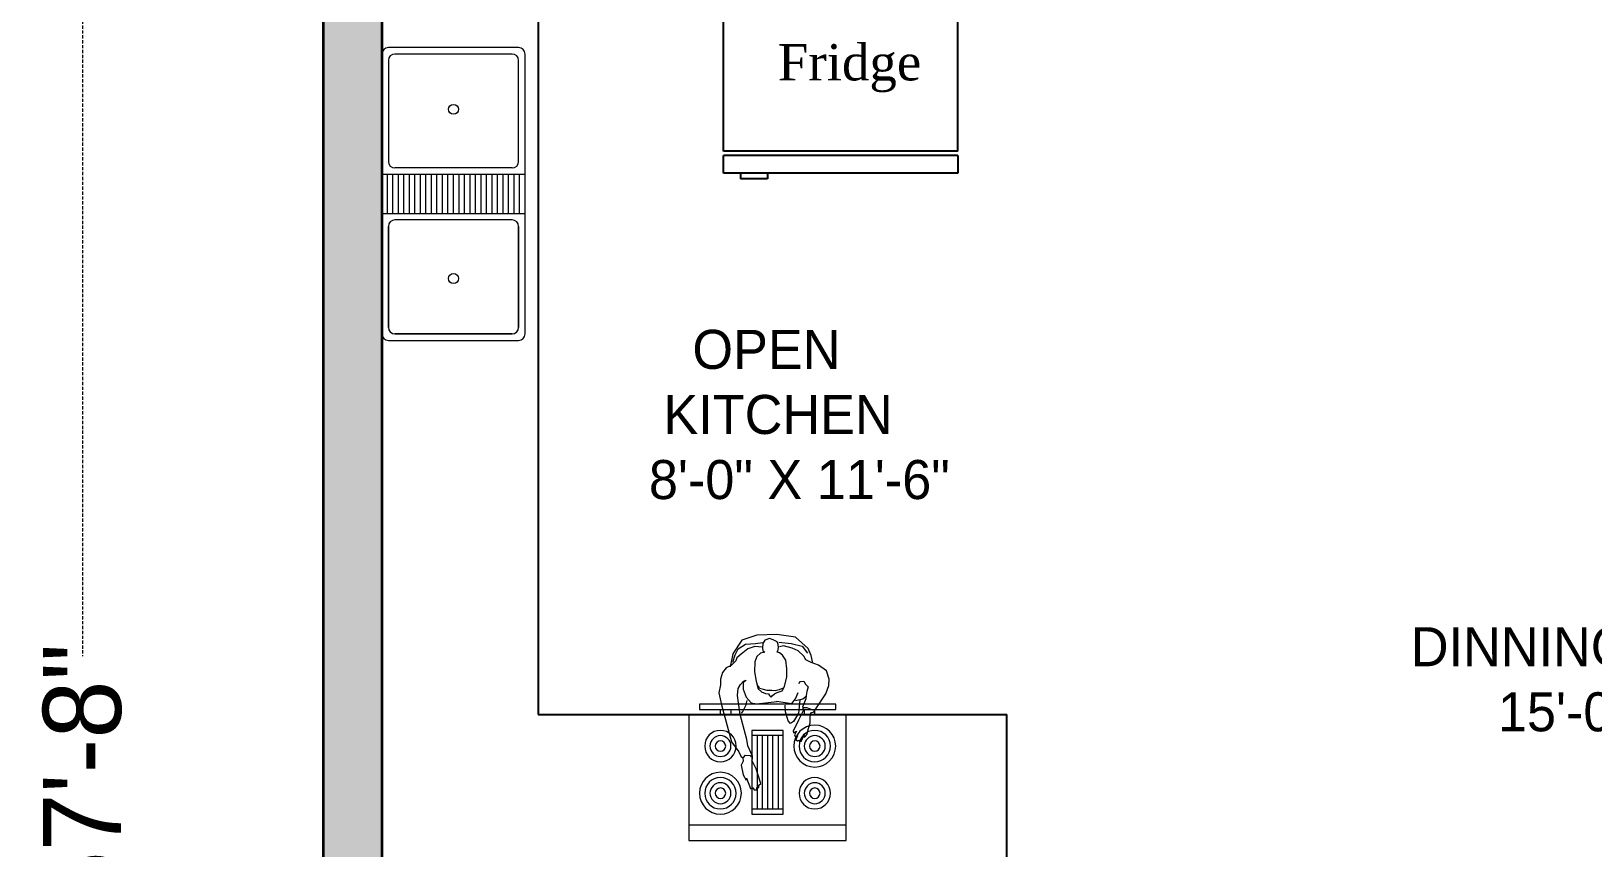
# Model space of a CAD drawing. Header units: millimetres. Extents: x -6808 to 215771, y -89660 to -16303.
# Drawn here: x 94993.7 to 95233.6, y -47554.6 to -47429.2 of the extents above; entities that cross this region are included whole.
import ezdxf

# ---------------------------------------------------------------- set-up
doc = ezdxf.new("R2010")
doc.units = ezdxf.units.MM
doc.header["$PDMODE"] = 35
doc.linetypes.add('DASHED', pattern=[0.75, 0.5, -0.25])
doc.layers.get('0').update_dxf_attribs({"color": 8})
for name, color, linetype, lineweight in [('_Furniture', 253, 'Continuous', 18), ('dim2', 6, 'Continuous', 20), ('FIXture', 132, 'Continuous', 13), ('FURNITURE 2', 33, 'Continuous', 25), ('furnitures', 12, 'Continuous', 13), ('text', 7, 'Continuous', 25), ('wall', 7, 'Continuous', 35), ('wokg dim', 152, 'DASHED', 18)]:
    doc.layers.add(name, color=color, linetype=linetype, lineweight=lineweight)
doc.layers.add('A-WIN', color=5, linetype='Continuous')
doc.styles.add('SAJ', font='eurr____.ttf')
doc.styles.get("Standard").update_dxf_attribs({"font": 'times.ttf'})
doc.dimstyles.new('SAJ', dxfattribs={"dimtxt": 5, "dimasz": 2, "dimexe": 1, "dimexo": 1, "dimgap": 0.09375, "dimtad": 0, "dimdec": 1, "dimzin": 0, "dimdsep": 46, "dimlunit": 4, "dimtxsty": 'SAJ', "dimblk": 'OBLIQUE', "dimcen": 0.125, "dimdle": 0.375, "dimadec": 0, "dimazin": 0, "dimtfac": 1, "dimtdec": 1, "dimtofl": 0, "dimtmove": 0, "dimatfit": 3, "dimldrblk": 'OBLIQUE', "dimfxl": 1, "dimtolj": 1, "dimtzin": 0, "dimlwd": 5, "dimlwe": 5, "dimarcsym": 1})

# ---------------------------------------------------------------- blocks, each defined once
blk = doc.blocks.new('_Oblique')
at = {"color": 0, "linetype": 'ByBlock', "lineweight": -2}
blk.add_line((-0.5, -0.5), (0.5, 0.5), dxfattribs=at)
blk = doc.blocks.new('*D871')
at = {"layer": 'Defpoints', "color": 0, "transparency": 16777216}
for p in [(95038.56, -47149.66), (95001.57, -47841.66), (95038.56, -47841.66)]:
    blk.add_point(p, dxfattribs=at)
at = {"layer": 'dim2', "color": 0, "linetype": 'DASHED', "lineweight": 5, "transparency": 16777216}
for p, q in [((95001.57, -47149.28), (95001.57, -47525.2)), ((95037.56, -47149.66), (95000.57, -47149.66)), ((95001.57, -47842.03), (95001.57, -47562.11)), ((95037.56, -47841.66), (95000.57, -47841.66))]:
    blk.add_line(p, q, dxfattribs=at)
at = {"layer": 'dim2', "color": 0, "lineweight": 5, "transparency": 16777216, "xscale": 2, "yscale": 2, "zscale": 2}
for p, rotation in [((95001.57, -47149.66), 90), ((95001.57, -47841.66), 270)]:
    blk.add_blockref('_Oblique', p, dxfattribs=dict(at, rotation=rotation))
at = {"layer": 'dim2', "color": 0, "transparency": 16777216, "insert": (95001.57, -47543.66), "char_height": 12, "attachment_point": 5, "rotation": 90, "style": 'SAJ'}
blk.add_mtext('\\A1;57\'-8"', dxfattribs=at)
blk = doc.blocks.new('rg5y')
at = {"color": 0}
for p, q in [((59918.75, -28724.09), (59918.75, -28695.06)), ((59918.75, -28695.06), (59920.93, -28695.06)), ((59920.93, -28724.09), (59920.93, -28695.06)), ((59921.47, -28724.09), (59921.47, -28695.06)), ((59921.47, -28695.06), (59943.98, -28695.06)), ((59943.98, -28724.09), (59943.98, -28695.06)), ((59918.75, -28697.18), (59918.04, -28697.18)), ((59918.04, -28700.5), (59918.04, -28697.18)), ((59918.75, -28700.5), (59918.04, -28700.5)), ((59921.47, -28724.09), (59943.98, -28724.09))]:
    blk.add_line(p, q, dxfattribs=at)
blk.add_line((59920.93, -28724.09), (59918.75, -28724.09))
at = {"layer": 'A-WIN', "color": 0, "insert": (59934.74, -28701.8), "char_height": 4.5, "width": 60.2807, "attachment_point": 1, "rotation": 270}
blk.add_mtext('\\A1;Fridge', dxfattribs=at)
blk = doc.blocks.new('A$C35EA12FA')
at = {"layer": 'furnitures', "ltscale": 1.4}
for p, q in [((3.32, 21.47), (2, 19.51)), ((2.36, 19.38), (2.77, 20.24)), ((2.77, 20.24), (3.86, 20.88)), ((4.18, 20.24), (3.23, 19.47)), ((5.45, 22.2), (3.32, 21.47)), ((3.86, 20.88), (5.27, 21.01)), ((5.18, 20.56), (4.18, 20.24)), ((6.23, 20.47), (5.18, 20.56)), ((5.27, 21.01), (6.32, 21.15)), ((8.32, 22.29), (5.45, 22.2)), ((6.32, 21.01), (6.27, 20.38)), ((6.27, 20.38), (6.32, 19.92)), ((6.59, 21.47), (6.32, 21.01)), ((7.27, 21.69), (6.59, 21.47)), ((7.82, 21.51), (7.27, 21.69)), ((8.36, 21.24), (7.82, 21.51)), ((11, 21.88), (8.32, 22.29)), ((8.54, 20.83), (8.36, 21.24)), ((8.45, 19.88), (8.59, 20.42)), ((8.59, 20.42), (8.54, 20.83)), ((8.63, 21.19), (10.36, 21.01)), ((9.27, 20.65), (8.73, 20.51)), ((10.54, 20.33), (9.27, 20.65)), ((10.36, 21.01), (11.95, 20.6)), ((11.41, 19.92), (10.54, 20.33)), ((12.81, 20.28), (11, 21.88)), ((11.95, 20.6), (12.72, 19.6)), ((13.27, 19.28), (12.81, 20.28)), ((2, 19.51), (1.64, 17.65)), ((2.45, 18.51), (1.77, 17.83)), ((2, 18.33), (2.36, 19.38)), ((2.59, 18.92), (2.45, 18.51)), ((3.23, 19.47), (2.59, 18.92)), ((5.18, 18.37), (5.14, 16.92)), ((5.45, 19.1), (5.18, 18.37)), ((6, 19.6), (5.45, 19.1)), ((6.59, 19.74), (6, 19.6)), ((6.32, 19.92), (6.59, 19.74)), ((8.36, 19.74), (8.45, 19.88)), ((8.73, 19.65), (8.36, 19.74)), ((9.13, 19.33), (8.73, 19.65)), ((9.63, 18.6), (9.13, 19.33)), ((9.77, 17.37), (9.63, 18.6)), ((12.18, 19.19), (11.41, 19.92)), ((12.5, 18.65), (12.18, 19.19)), ((13.27, 18.28), (12.5, 18.65)), ((13.5, 18.15), (13.27, 19.28)), ((14.31, 17.87), (13.27, 18.28)), ((0.55, 16.83), (0.23, 15.87)), ((0.23, 15.87), (0.27, 15.05)), ((1.05, 17.51), (0.55, 16.83)), ((1.77, 17.83), (1.05, 17.51)), ((3.91, 15.74), (3.5, 15.33)), ((3.54, 15.6), (3.91, 15.74)), ((5.14, 16.92), (5.36, 15.6)), ((9.41, 14.83), (9.77, 16.19)), ((9.77, 16.19), (9.77, 17.37)), ((15.45, 17.06), (14.31, 17.87)), ((15.81, 15.87), (15.45, 17.06)), ((15.77, 14.96), (15.81, 15.87)), ((0.27, 15.05), (0, 13.92)), ((0, 13.92), (0.41, 12.19)), ((2.68, 13.55), (2.77, 14.55)), ((2.82, 12.46), (2.68, 13.55)), ((2.77, 14.55), (3.14, 15.1)), ((3.14, 15.1), (3.54, 15.6)), ((3.5, 15.33), (3.5, 14.46)), ((3.5, 14.46), (3.91, 13.28)), ((5.36, 15.6), (5.63, 14.51)), ((5.63, 14.51), (6.13, 14.05)), ((5.82, 14.55), (5.68, 14.92)), ((6.41, 14.37), (5.82, 14.55)), ((6.13, 14.05), (6.68, 13.83)), ((6.95, 14.24), (6.41, 14.37)), ((6.68, 13.83), (7.13, 13.78)), ((7.59, 14.24), (6.95, 14.24)), ((7.13, 13.78), (7.27, 13.51)), ((7.27, 13.51), (7.5, 13.28)), ((7.5, 13.28), (7.73, 13.51)), ((8.09, 14.19), (7.59, 14.24)), ((7.73, 13.51), (8, 13.78)), ((8, 13.78), (8.36, 13.96)), ((8.68, 14.33), (8.09, 14.19)), ((8.36, 13.96), (9.09, 14.19)), ((9.22, 14.6), (8.68, 14.33)), ((9.09, 14.19), (9.41, 14.83)), ((11, 13.05), (11.41, 13.96)), ((11.5, 15.24), (11.72, 15.55)), ((11.72, 15.55), (12.18, 15.6)), ((12.18, 15.6), (12.45, 15.15)), ((12.45, 15.15), (12.81, 14.78)), ((12.54, 13.51), (12.5, 13.05)), ((12.63, 14.1), (12.54, 13.51)), ((12.81, 14.78), (12.63, 14.1)), ((13.62, 11.17), (15.36, 13.78)), ((15.36, 13.78), (15.77, 14.96)), ((0.41, 12.19), (1.82, 6.87)), ((3.09, 10.82), (2.82, 12.46)), ((3.45, 11.28), (3.23, 11.01)), ((3.86, 12.05), (3.45, 11.28)), ((4.04, 12.83), (3.86, 12.05)), ((3.91, 13.28), (4.64, 12.46)), ((4.64, 12.46), (5.41, 12.33)), ((5.41, 12.33), (8.36, 12.69)), ((8.28, 12.7), (10.5, 12.37)), ((9.59, 11.19), (9.54, 12.14)), ((10.5, 12.37), (11, 13.05)), ((11, 12.83), (12.04, 13.05)), ((11.63, 12.87), (11.45, 11.01)), ((12.13, 11.42), (11.45, 10.01)), ((12.5, 13.05), (12, 11.87)), ((12, 11.87), (12.13, 11.42)), ((12.04, 13.05), (12.5, 13.37)), ((12.13, 11.83), (12.59, 11.83)), ((12.59, 11.83), (13.09, 11.64)), ((13.09, 11.64), (13.45, 11.46)), ((4.04, 7.23), (3.09, 10.82)), ((9.95, 9.92), (9.59, 11.19)), ((10.27, 9.51), (9.95, 9.92)), ((10.72, 9.82), (10.27, 9.51)), ((11.45, 10), (10.67, 8.41)), ((11.45, 10.01), (10.68, 8.41)), ((11.45, 11.01), (10.72, 9.82)), ((12.81, 8.64), (13.09, 9.6)), ((13.09, 10.42), (13.18, 11.05)), ((13.09, 9.6), (13.09, 10.42)), ((13.18, 11.05), (13.68, 11.19)), ((1.82, 6.87), (2.86, 5.46)), ((4.18, 6.32), (4.04, 7.23)), ((10.67, 8.41), (10.72, 8.18)), ((10.68, 8.41), (10.72, 8.19)), ((10.72, 8.18), (11.13, 8.41)), ((10.72, 8.19), (11.13, 8.41)), ((11.13, 8.41), (10.86, 7.87)), ((11.13, 8.41), (10.86, 7.87)), ((10.86, 7.87), (10.95, 7.64)), ((10.86, 7.87), (10.95, 7.64)), ((10.95, 7.64), (11.27, 7.78)), ((10.95, 7.64), (11.27, 7.77)), ((11.27, 7.78), (11.04, 7.19)), ((11.27, 7.77), (11.04, 7.18)), ((11.04, 7.18), (11.27, 7.05)), ((11.27, 7.05), (11.49, 7.14)), ((11.49, 7.14), (11.54, 6.96)), ((11.54, 6.96), (11.86, 7)), ((12.26, 8), (11.83, 7)), ((12.27, 8.05), (12.22, 7.55)), ((12.22, 7.55), (12.45, 7.69)), ((12.45, 7.69), (12.68, 8)), ((12.68, 8), (12.81, 8.64)), ((2.86, 5.46), (3.18, 4.82)), ((3.18, 4.82), (3.45, 4.59)), ((3.45, 4.59), (3.5, 4.14)), ((3.54, 4.64), (3.86, 4.96)), ((3.86, 4.96), (4.5, 4.91)), ((4.86, 4.82), (4.18, 6.32)), ((4.5, 4.91), (4.64, 4.73)), ((4.82, 4.46), (4.86, 4.82)), ((3.5, 4.14), (3.23, 3.55)), ((3.23, 3.55), (3.5, 2.14)), ((4.73, 4.28), (4.82, 4.46)), ((5.36, 3), (4.73, 4.28)), ((5.63, 2.09), (5.36, 3)), ((3.5, 2.14), (3.91, 1.41)), ((3.91, 1.41), (4, 1.68)), ((4, 1.68), (4.54, 0.18)), ((4.54, 0.18), (4.73, 0.14)), ((4.73, 0.14), (4.82, 0.32)), ((4.82, 0.32), (5.09, 0)), ((5.09, 0), (5.45, 0)), ((5.45, 0.36), (5.73, 0.36)), ((5.45, 0), (5.45, 0.36)), ((6.04, 0.91), (5.63, 2.09)), ((5.73, 0.68), (6.04, 0.91)), ((5.73, 0.36), (5.73, 0.68))]:
    blk.add_line(p, q, dxfattribs=at)
blk = doc.blocks.new('A$C59C60163')
at = {"layer": 'FIXture'}
for p, q in [((61.7, 0), (61.7, 617.2)), ((493.8, 493.8), (514.4, 493.8)), ((514.4, 452.6), (493.8, 452.6)), ((123.4, 246.9), (123.4, 370.3)), ((411.5, 370.3), (411.5, 246.9)), ((411.5, 349.8), (123.4, 349.8)), ((123.4, 329.2), (411.5, 329.2)), ((411.5, 308.6), (123.4, 308.6)), ((123.4, 288), (411.5, 288)), ((411.5, 267.5), (123.4, 267.5)), ((514.4, 164.6), (493.8, 164.6)), ((493.8, 123.4), (514.4, 123.4))]:
    blk.add_line(p, q, dxfattribs=at)
for points in [[(493.8, 0), (0, 0), (0, 617.2), (493.8, 617.2)], [(534.9, 41.1), (514.4, 41.1), (514.4, 576.1), (534.9, 576.1)], [(432.1, 246.9), (102.9, 246.9), (102.9, 370.3), (432.1, 370.3)]]:
    blk.add_lwpolyline(points, close=True, dxfattribs=at)
for centre, radius in [((185.2, 493.8), 61.7), ((370.3, 493.8), 82.3), ((370.3, 493.8), 61.7), ((185.2, 493.8), 41.1), ((185.2, 493.8), 20.6), ((370.3, 493.8), 41.1), ((370.3, 493.8), 20.6), ((185.2, 123.4), 82.3), ((185.2, 123.4), 61.7), ((370.3, 123.4), 61.7), ((185.2, 123.4), 41.1), ((185.2, 123.4), 20.6), ((370.3, 123.4), 41.1), ((370.3, 123.4), 20.6)]:
    blk.add_circle(centre, radius, dxfattribs=at)
blk = doc.blocks.new('A$C22B204D2')
at = {"layer": '_Furniture', "color": 2, "xscale": 1.071547591360284, "yscale": 1.071547591360284, "zscale": 1.071547591360284}
blk.add_blockref('A$C35EA12FA', (4.57, 9.37), dxfattribs=at)
at = {"layer": 'FIXture', "xscale": -0.0391304348595441, "yscale": 0.0391304348595441, "zscale": 0.0391304348595441, "rotation": 270}
blk.add_blockref('A$C59C60163', (0, 1.61), dxfattribs=at)
blk = doc.blocks.new('SINK')
at = {"layer": 'FIXture'}
for p, q in [((94265.16, -43663.34), (94245.16, -43663.34)), ((94244.16, -43664.34), (94244.16, -43707.34)), ((94245.16, -43665.34), (94245.16, -43680.84)), ((94264.16, -43664.34), (94246.16, -43664.34)), ((94265.16, -43680.84), (94265.16, -43665.34)), ((94266.16, -43707.34), (94266.16, -43664.34)), ((94266.16, -43682.84), (94244.16, -43682.84)), ((94245.01, -43688.84), (94245.01, -43682.84)), ((94245.85, -43688.84), (94245.85, -43682.84)), ((94264.16, -43681.84), (94246.16, -43681.84)), ((94246.7, -43688.84), (94246.7, -43682.84)), ((94247.55, -43688.84), (94247.55, -43682.84)), ((94248.39, -43688.84), (94248.39, -43682.84)), ((94249.24, -43688.84), (94249.24, -43682.84)), ((94250.08, -43688.84), (94250.08, -43682.84)), ((94250.93, -43688.84), (94250.93, -43682.84)), ((94251.78, -43688.84), (94251.78, -43682.84)), ((94252.62, -43688.84), (94252.62, -43682.84)), ((94253.47, -43688.84), (94253.47, -43682.84)), ((94254.31, -43688.84), (94254.31, -43682.84)), ((94255.16, -43688.84), (94255.16, -43682.84)), ((94256.01, -43688.84), (94256.01, -43682.84)), ((94256.85, -43688.84), (94256.85, -43682.84)), ((94257.7, -43688.84), (94257.7, -43682.84)), ((94258.55, -43688.84), (94258.55, -43682.84)), ((94259.39, -43688.84), (94259.39, -43682.84)), ((94260.24, -43688.84), (94260.24, -43682.84)), ((94261.08, -43688.84), (94261.08, -43682.84)), ((94261.93, -43688.84), (94261.93, -43682.84)), ((94262.78, -43688.84), (94262.78, -43682.84)), ((94263.62, -43688.84), (94263.62, -43682.84)), ((94264.47, -43688.84), (94264.47, -43682.84)), ((94265.31, -43688.84), (94265.31, -43682.84)), ((94244.16, -43688.84), (94266.16, -43688.84)), ((94264.16, -43689.84), (94246.16, -43689.84)), ((94245.16, -43690.84), (94245.16, -43706.34)), ((94245.16, -43706.34), (94245.16, -43690.84)), ((94265.16, -43706.34), (94265.16, -43690.84)), ((94265.16, -43690.84), (94265.16, -43706.34)), ((94246.16, -43707.34), (94264.16, -43707.34)), ((94264.16, -43707.34), (94246.16, -43707.34)), ((94245.16, -43708.34), (94265.16, -43708.34))]:
    blk.add_line(p, q, dxfattribs=at)
for centre in [(94255.16, -43672.84), (94255.16, -43698.84)]:
    blk.add_circle(centre, 0.766, dxfattribs=at)
for centre, start, end in [((94245.16, -43664.34), 90, 180), ((94265.16, -43664.34), 0, 90), ((94246.16, -43665.34), 90, 180), ((94264.16, -43665.34), 0, 90), ((94246.16, -43680.84), 180, 270), ((94264.16, -43680.84), 270, 0), ((94246.16, -43690.84), 90, 180), ((94264.16, -43690.84), 0, 90), ((94245.16, -43707.34), 180, 270), ((94246.16, -43706.34), 180, 270), ((94246.16, -43706.34), 180, 270), ((94264.16, -43706.34), 270, 0), ((94264.16, -43706.34), 270, 0), ((94265.16, -43707.34), 270, 0)]:
    blk.add_arc(centre, 1, start, end, dxfattribs=at)

msp = doc.modelspace()

# ---------------------------------------------------------------- hatches: boundary and pattern name
at = {"layer": 'wokg dim'}
h = msp.add_hatch(color=252, dxfattribs=at)
h.dxf.hatch_style = 1
h.paths.add_polyline_path([(95047.559, -47609.16), (95052.059, -47609.16), (95052.059, -47604.66), (95047.559, -47604.66), (95047.559, -47562.66), (95052.059, -47562.66), (95052.059, -47558.16), (95047.559, -47558.16), (95047.559, -47419.66), (95142.059, -47419.66), (95142.059, -47415.16), (95047.559, -47415.16), (95047.559, -47235.16), (95077.559, -47235.16), (95077.559, -47232.304), (95077.559, -47230.66), (95047.559, -47230.66), (95047.559, -47158.66), (95155.559, -47158.66), (95155.559, -47173.66), (95160.059, -47173.66), (95160.059, -47158.66), (95323.559, -47158.66), (95323.559, -47230.66), (95263.559, -47230.66), (95263.559, -47191.66), (95259.059, -47191.66), (95259.059, -47235.16), (95323.559, -47235.16), (95323.559, -47415.16), (95239.559, -47415.16), (95239.559, -47419.66), (95323.559, -47419.66), (95323.559, -47627.16), (95319.059, -47627.16), (95319.059, -47636.16), (95323.559, -47636.16), (95323.559, -47837.16), (95314.559, -47837.16), (95314.559, -47841.66), (95332.559, -47841.66), (95332.559, -47149.66), (95038.559, -47149.66), (95038.559, -47841.66), (95060.279, -47841.66), (95060.279, -47832.66), (95047.559, -47832.66), (95047.559, -47688.66), (95137.97, -47688.66), (95137.97, -47684.16), (95047.559, -47684.16)])

# ---------------------------------------------------------------- linework, layer by layer
for p, q in [((95071.559, -47419.66), (95071.559, -47534.16)), ((95071.559, -47534.16), (95143.559, -47534.16)), ((95143.559, -47558.16), (95143.559, -47534.16))]:
    msp.add_line(p, q)
at = {"layer": 'wall'}
for p, q in [((95038.559, -47149.66), (95038.559, -47841.66)), ((95047.559, -47419.66), (95047.559, -47558.16))]:
    msp.add_line(p, q, dxfattribs=at)

# ---------------------------------------------------------------- block references
at = {"color": 251, "true_color": 0x636466, "xscale": 1.241379310344827, "yscale": 1.241379310344827, "zscale": 1.241379310344827, "rotation": 89.99999999999999}
msp.add_blockref('rg5y', (59478.562, -121832.881), dxfattribs=at)
at = {"layer": 'FURNITURE 2'}
msp.add_blockref('SINK', (803.399, -3768.322), dxfattribs=at)
at = {"layer": 'FURNITURE 2', "ltscale": 0.5, "extrusion": (0, 0, -1), "xscale": -1, "zscale": -1}
msp.add_blockref('A$C22B204D2', (-95094.733, -47555.091), dxfattribs=at)

# ---------------------------------------------------------------- texts
at = {"layer": 'text', "ltscale": 2, "char_height": 6, "attachment_point": 1, "style": 'SAJ'}
for s, insert, width in [('\\A1;{\\fCentury Gothic|b0|i0|c0|p34;   OPEN\\P KITCHEN\\P8\'-0" X 11\'-6"}', (95088.574, -47475.04), 244.74508), ('\\A1;{\\fCentury Gothic|b0|i0|c0|p34;   DINNING CUM LIVING\\P         15\'-0" X 17\'-3"}', (95198.925, -47520.723), 115.0205)]:
    msp.add_mtext(s, dxfattribs=dict(at, insert=insert, width=width))

# ---------------------------------------------------------------- dimensions: what is measured, and where the dimension line sits
at = {"layer": 'dim2'}
dim = msp.add_linear_dim(base=(95001.573, -47841.66), p1=(95038.559, -47149.66), p2=(95038.559, -47841.66), angle=270, dimstyle='SAJ', override={"dimtxt": 12}, dxfattribs=at)
dim.commit()
dim.dimension.update_dxf_attribs({"geometry": '*D871', "text_midpoint": (95001.573, -47543.66), "dimtype": 161})

doc.saveas('drawing.dxf')
